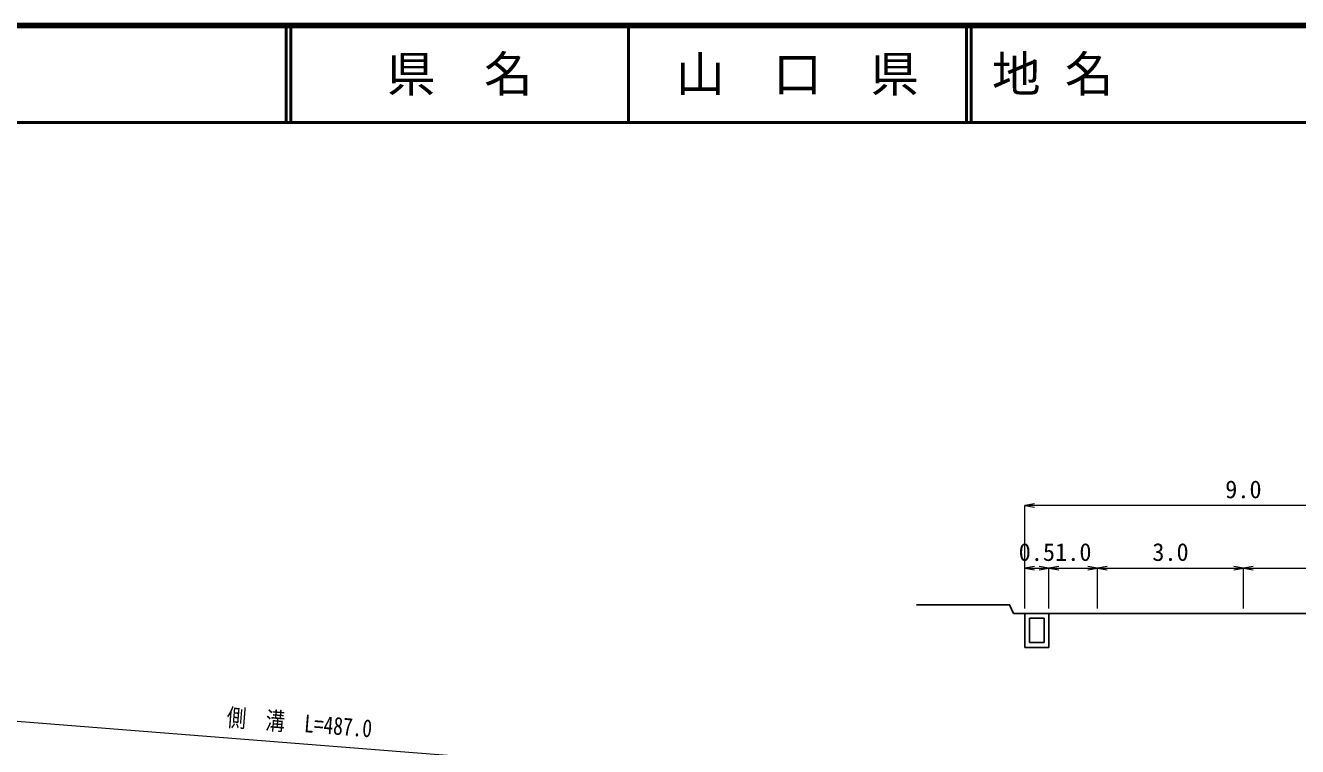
# Model space of a CAD drawing. Units: millimetres at full size, sheet at 1:1000, with parts at other scales. Extents: x 40000 to 680000, y 20000 to 380000.
# Drawn here: x 270943 to 401819, y 305752 to 380000 of the extents above; entities that cross this region are included whole.
import ezdxf
from ezdxf.enums import TextEntityAlignment as Align

# ---------------------------------------------------------------- set-up
doc = ezdxf.new("R2010")
doc.units = ezdxf.units.MM
doc.header["$LTSCALE"] = 1000
for name, color, linetype, lineweight in [('M-BGD', 7, 'Continuous', 25), ('M-STR-HTXT', 7, 'Continuous', 13), ('M-TTL', 2, 'Continuous', 140), ('M-TTL-LINE', 7, 'Continuous', 50)]:
    doc.layers.add(name, color=color, linetype=linetype, lineweight=lineweight)
doc.layers.add('M-TTL-TXT', color=7, linetype='Continuous')
doc.styles.add('ＭＳ ゴシック', font='')
doc.styles.get('ＭＳ ゴシック').set_extended_font_data('MS Gothic')

# ---------------------------------------------------------------- blocks, each defined once
blk = doc.blocks.new('open_arrow')
at = {"color": 0, "linetype": 'Continuous', "lineweight": -2}
blk.add_lwpolyline([(7.5, 1.25), (0, 0), (7.5, -1.25)], dxfattribs=at)

msp = doc.modelspace()

# ---------------------------------------------------------------- linework, layer by layer
at = {"layer": 'M-BGD'}
for p, q in [((373747, 319467), (373747, 315967)), ((376247, 319467), (376247, 315967)), ((374247, 318967), (375747, 318967)), ((374247, 318967), (374247, 316467)), ((375747, 318967), (375747, 316467)), ((373747, 315967), (376247, 315967)), ((374247, 316467), (375747, 316467))]:
    msp.add_line(p, q, dxfattribs=at)
for points in [[(373747, 319467), (376247, 319467), (381247, 319467), (396247, 319467), (411247, 319467), (416247, 319467), (418747, 319467), (419631, 319467), (422487, 323547), (423720, 323547), (428046, 329725)], [(373747, 319467), (372602, 319467), (372189, 320353), (362621, 320353)]]:
    msp.add_lwpolyline(points, dxfattribs=at)
at = {"layer": 'M-STR-HTXT'}
for p, q in [((373747, 319967), (373747, 330584)), ((418747, 330583), (373747, 330583)), ((373747, 324128), (376247, 324128)), ((376247, 319967), (376247, 324129)), ((376247, 324128), (381247, 324128)), ((381247, 319967), (381247, 324129)), ((381247, 324128), (396247, 324128)), ((396247, 319967), (396247, 324129)), ((396247, 324128), (411247, 324128))]:
    msp.add_line(p, q, dxfattribs=at)
msp.add_lwpolyline([(66042, 324536), (88729, 322745), (132956, 319278), (166387, 316548), (223642, 312031), (310825, 305151), (361130, 301229), (365080, 301011), (385847, 299931), (395929, 299703), (412334, 300204), (433816, 301833), (444589, 303255), (456924, 305280), (479435, 310006), (496390, 313766), (511181, 317338), (522667, 320120), (536274, 324869)], dxfattribs=at)
at = {"layer": 'M-TTL'}
msp.add_line((680000, 380000), (40000, 380000), dxfattribs=at)
msp.add_line((680000, 380000), (40000, 380000), dxfattribs=at)
at = {"layer": 'M-TTL-LINE'}
for p, q in [((297750, 380000), (297750, 370000)), ((297750, 380000), (297750, 370000)), ((298250, 380000), (298250, 370000)), ((298250, 380000), (298250, 370000)), ((333000, 380000), (333000, 370000)), ((333000, 380000), (333000, 370000)), ((367750, 380000), (367750, 370000)), ((367750, 380000), (367750, 370000)), ((368250, 380000), (368250, 370000)), ((368250, 380000), (368250, 370000)), ((40000, 370000), (680000, 370000)), ((40000, 370000), (680000, 370000))]:
    msp.add_line(p, q, dxfattribs=at)

# ---------------------------------------------------------------- block references
at = {"layer": 'M-STR-HTXT', "xscale": 133, "yscale": 133}
for p in [(373747, 330583), (373747, 324128), (376247, 324128), (381247, 324128), (396247, 324128)]:
    msp.add_blockref('open_arrow', p, dxfattribs=at)
at = {"layer": 'M-STR-HTXT', "xscale": 133, "yscale": 133, "rotation": 180}
for p in [(376247, 324128), (381247, 324128), (396247, 324128)]:
    msp.add_blockref('open_arrow', p, dxfattribs=at)

# ---------------------------------------------------------------- texts
at = {"layer": 'M-STR-HTXT', "style": 'ＭＳ ゴシック'}
for s, p in [('9.0', (396247, 330771)), ('0.5', (374997, 324316)), ('1.0', (378747, 324316)), ('3.0', (388747, 324316))]:
    msp.add_text(s, height=1833, dxfattribs=at).set_placement(p, align=Align.BOTTOM_CENTER)
at = {"layer": 'M-STR-HTXT', "style": 'ＭＳ ゴシック', "width": 0.8}
msp.add_text('側\u3000溝\u3000L=487.0', height=1833, rotation=355.488, dxfattribs=at).set_placement((299019, 306733), align=Align.BOTTOM_CENTER)
at = {"layer": 'M-TTL-TXT', "style": 'ＭＳ ゴシック'}
for s, p in [('県\u3000名', (315625, 375000)), ('県\u3000名', (315625, 375000)), ('山\u3000口\u3000県', (350375, 375000)), ('山\u3000口\u3000県', (350375, 375000))]:
    msp.add_text(s, height=3666, dxfattribs=at).set_placement(p, align=Align.MIDDLE_CENTER)
msp.add_text('地 名', height=3666, dxfattribs=at).set_placement((370380, 375000), align=Align.MIDDLE_LEFT)
msp.add_text('地 名', height=3666, dxfattribs=at).set_placement((370380, 375000), align=Align.MIDDLE_LEFT)

doc.saveas('drawing.dxf')
